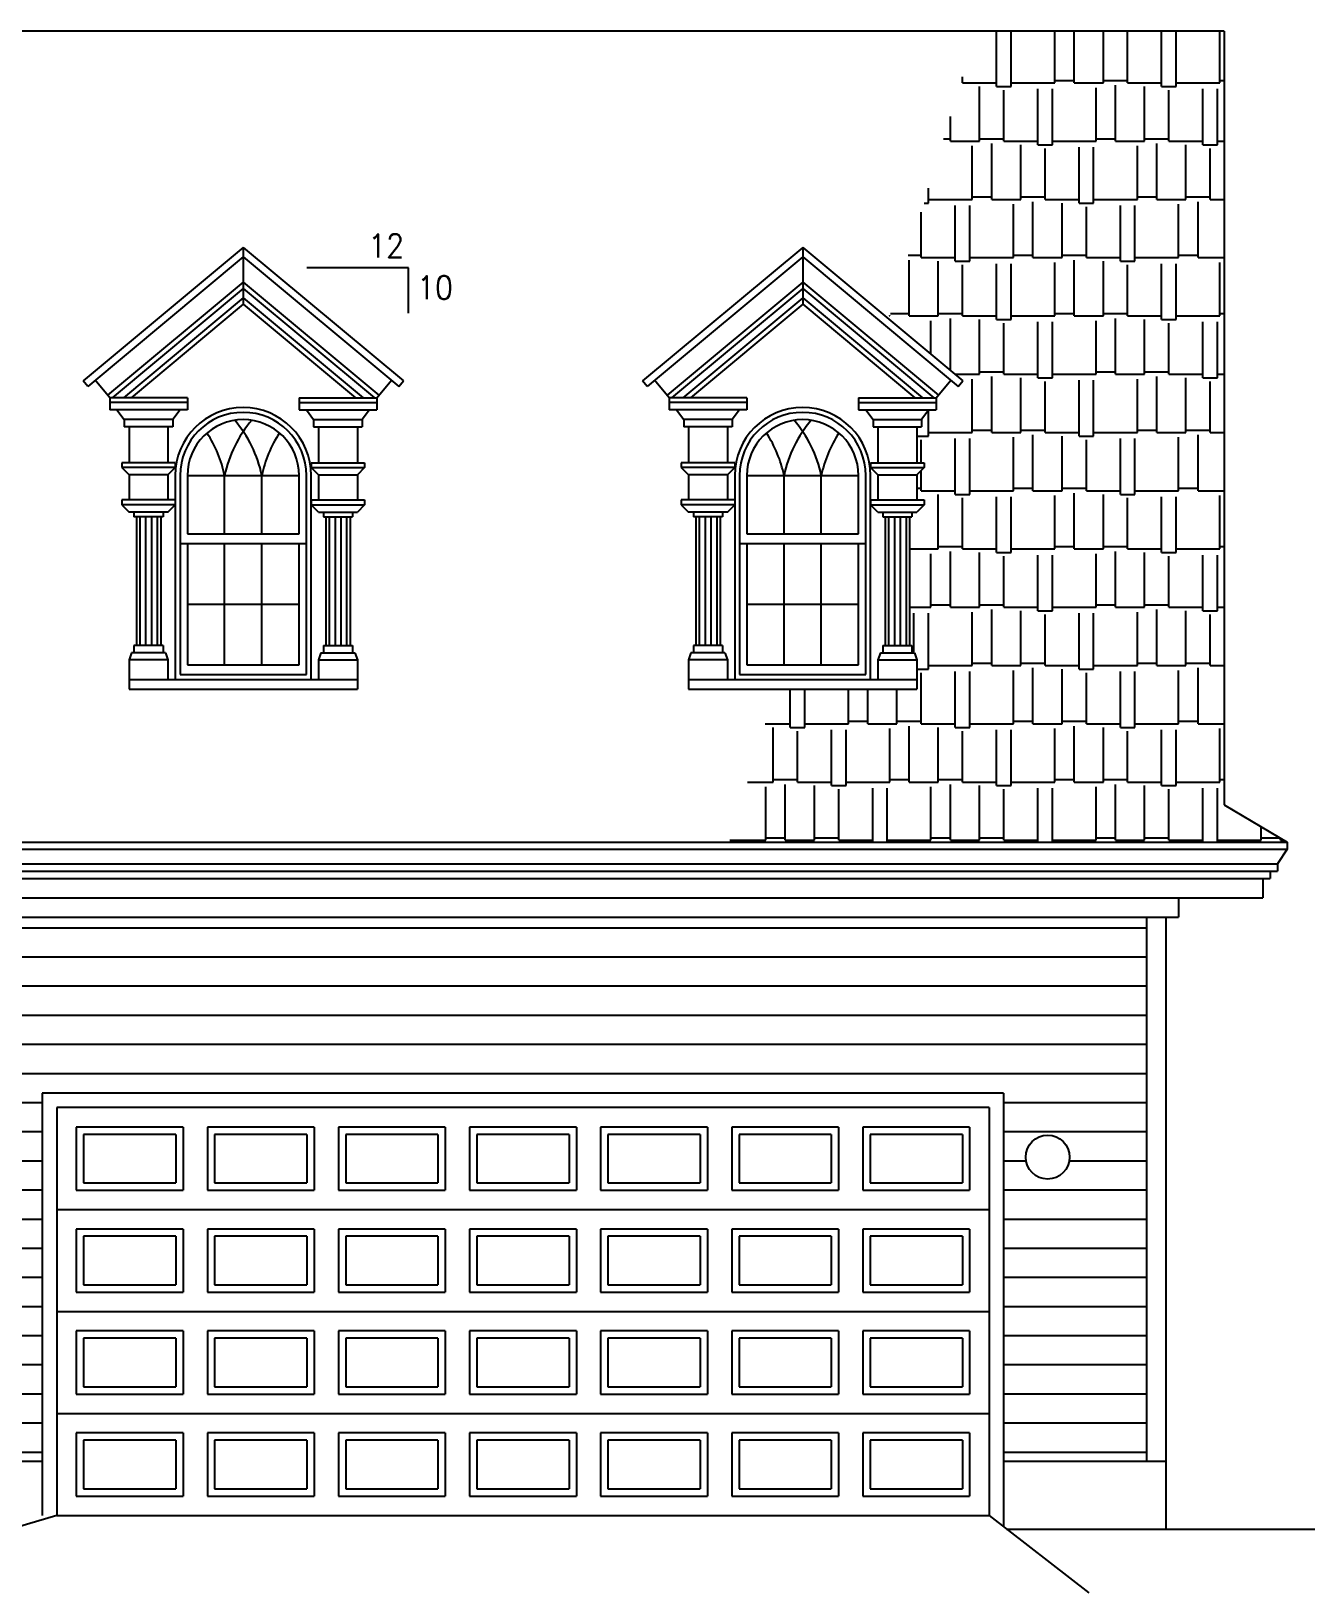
# Model space of a CAD drawing. Header units: inches. Extents: x 52 to 2123, y 129 to 1246.
# Drawn here: x 1655.2 to 1917.7, y 793 to 1114.6 of the extents above; entities that cross this region are included whole.
import ezdxf

# ---------------------------------------------------------------- set-up
doc = ezdxf.new("R2010")
doc.units = ezdxf.units.IN
doc.header["$LTSCALE"] = 15
doc.header["$MEASUREMENT"] = 0
for name, color, linetype in [('Annotations', 7, 'CONTINUOUS'), ('Details', 7, 'CONTINUOUS'), ('Exterior', 5, 'CONTINUOUS'), ('Exterior Details', 7, 'CONTINUOUS'), ('Garage', 7, 'CONTINUOUS'), ('Landscaping', 94, 'CONTINUOUS'), ('Roof Shingles', 34, 'CONTINUOUS')]:
    doc.layers.add(name, color=color, linetype=linetype)
doc.styles.add('SIMPLEX', font='SIMPLEX.SHX', dxfattribs={"width": 0.9})

msp = doc.modelspace()

# ---------------------------------------------------------------- hatches: boundary and pattern name
at = {"layer": 'Exterior'}
h = msp.add_hatch(dxfattribs=at)
h.set_pattern_fill('_USER,_O', color=256, scale=6, pattern_type=0)
h.set_pattern_definition([(0, (0, 0), (0, 6), [])])
h.paths.add_polyline_path([(1855.47823, 895.94162), (1855.47823, 820.14938), (1884.87022, 820.14938), (1884.87022, 932.14938), (1633.42673, 932.14938), (1633.42673, 836.14938), (1634.92673, 834.64938), (1635.92673, 834.64938, -0.414213562), (1636.92673, 833.64938, -0.414213562), (1635.92673, 832.64938), (1634.92673, 832.64938), (1634.92673, 830.64938), (1638.42673, 830.64938, -0.414213562), (1639.92673, 829.14938, -0.414213562), (1638.42673, 827.64938), (1637.42673, 827.64938), (1637.42673, 820.14938), (1657.47823, 820.14938), (1657.47823, 895.94162)])
h.paths.add_polyline_path([(1869.06842, 882.75046, -1), (1860.0178, 882.75046, -1)], flags=16)
h.paths.add_polyline_path([(1652.93865, 882.75046, -1), (1643.88804, 882.75046, -1)], flags=16)
at = {"layer": 'Roof Shingles'}
h = msp.add_hatch(dxfattribs=at)
h.set_pattern_fill('AR-RSHKE,_O', color=256)
h.set_pattern_definition([(0, (0, 0), (25.5, 12), [6, -5, 7, -3, 9, -4]), (0, (6, 0.5), (25.5, 12), [5, -19, 4, -6]), (0, (18, -0.75), (25.5, 12), [3, -31]), (90, (0, 0), (-8.5, 12), [11.5, -36.5]), (90, (6, 0), (-8.5, 12), [11.25, -36.75]), (90, (11, 0), (-8.5, 12), [10.5, -37.5]), (90, (18, -0.75), (-8.5, 12), [11.5, -36.5]), (90, (21, -0.75), (-8.5, 12), [11.5, -36.5]), (90, (30, 0), (-8.5, 12), [11, -37])])
h.paths.add_polyline_path([(1900.87022, 1114.64938), (1849.87462, 1114.64938), (1831.79558, 1055.36496), (1847.08499, 1042.62379), (1846.12471, 1041.47145), (1844.58827, 1042.75182), (1841.58623, 1039.14938), (1841.58623, 1036.64938), (1840.08623, 1036.64938), (1838.58623, 1034.64938), (1838.58623, 1033.14938), (1837.58623, 1033.14938), (1837.58623, 1025.77551), (1839.08623, 1025.77551), (1839.08623, 1024.77551), (1837.58623, 1023.27551), (1837.58623, 1018.10348), (1839.08623, 1018.10348), (1839.08623, 1017.10348), (1837.58623, 1015.60348), (1836.58623, 1015.60348), (1836.58623, 1014.60348), (1836.08623, 1014.60348), (1836.08623, 988.14938), (1836.58623, 988.14938), (1836.58623, 986.64938), (1837.08623, 986.64938), (1837.58623, 985.14938), (1837.58623, 979.14938), (1808.55329, 979.14938), (1798.94722, 947.64938), (1913.87022, 947.64938), (1900.87022, 955.32097)])

# ---------------------------------------------------------------- linework, layer by layer
at = {"layer": 'Annotations', "color": 7}
for p, q in [((1732.92285, 1065.90496), (1711.95249, 1065.90496)), ((1732.92285, 1056.55252), (1732.92285, 1065.90496))]:
    msp.add_line(p, q, dxfattribs=at)
at = {"layer": 'Details', "color": 7}
msp.add_circle((1864.54311, 882.75046), 4.52531, dxfattribs=at)
at = {"layer": 'Exterior'}
for p, q in [((1900.87022, 1114.64938), (1632.87022, 1114.64938)), ((1900.87022, 1114.64938), (1900.87022, 955.32097)), ((1698.87022, 1070.12275), (1665.87147, 1042.62379)), ((1698.87022, 1068.17019), (1666.83175, 1041.47145)), ((1698.87022, 1070.12275), (1698.87022, 1058.40737)), ((1698.87022, 1070.12275), (1731.86898, 1042.62379)), ((1698.87022, 1068.17019), (1730.9087, 1041.47145)), ((1814.08623, 1070.12275), (1781.08748, 1042.62379)), ((1814.08623, 1068.17019), (1782.04775, 1041.47145)), ((1814.08623, 1070.12275), (1814.08623, 1058.40737)), ((1814.08623, 1070.12275), (1847.08499, 1042.62379)), ((1814.08623, 1068.17019), (1846.12471, 1041.47145)), ((1698.87022, 1062.96335), (1670.92893, 1039.67894)), ((1698.87022, 1061.66164), (1671.85551, 1039.14938)), ((1698.87022, 1062.96335), (1726.81152, 1039.67894)), ((1698.87022, 1061.66164), (1725.88494, 1039.14938)), ((1814.08623, 1062.96335), (1786.14494, 1039.67894)), ((1814.08623, 1061.66164), (1787.07152, 1039.14938)), ((1814.08623, 1062.96335), (1842.02753, 1039.67894)), ((1814.08623, 1061.66164), (1841.10095, 1039.14938)), ((1698.87022, 1059.70908), (1674.19858, 1039.14938)), ((1698.87022, 1058.40737), (1675.76063, 1039.14938)), ((1698.87022, 1059.70908), (1723.54187, 1039.14938)), ((1698.87022, 1058.40737), (1721.97982, 1039.14938)), ((1814.08623, 1059.70908), (1789.41459, 1039.14938)), ((1814.08623, 1058.40737), (1790.97664, 1039.14938)), ((1814.08623, 1059.70908), (1838.75788, 1039.14938)), ((1814.08623, 1058.40737), (1837.19583, 1039.14938)), ((1666.83175, 1041.47145), (1665.87147, 1042.62379)), ((1671.37022, 1039.14938), (1668.36819, 1042.75182)), ((1726.37022, 1039.14938), (1729.37226, 1042.75182)), ((1730.9087, 1041.47145), (1731.86898, 1042.62379)), ((1782.04775, 1041.47145), (1781.08748, 1042.62379)), ((1786.58623, 1039.14938), (1783.5842, 1042.75182)), ((1841.58623, 1039.14938), (1844.58827, 1042.75182)), ((1846.12471, 1041.47145), (1847.08499, 1042.62379)), ((1671.37022, 1039.14938), (1671.37022, 1036.64938)), ((1687.37022, 1039.14938), (1687.37022, 1036.64938)), ((1710.37022, 1039.14938), (1710.37022, 1036.64938)), ((1726.37022, 1039.14938), (1726.37022, 1036.64938)), ((1786.58623, 1039.14938), (1786.58623, 1036.64938)), ((1802.58623, 1039.14938), (1802.58623, 1036.64938)), ((1825.58623, 1039.14938), (1825.58623, 1036.64938)), ((1841.58623, 1039.14938), (1841.58623, 1036.64938)), ((1672.87022, 1036.64938), (1674.37022, 1034.64938)), ((1685.87022, 1036.64938), (1684.37022, 1034.64938)), ((1711.87022, 1036.64938), (1713.37022, 1034.64938)), ((1724.87022, 1036.64938), (1723.37022, 1034.64938)), ((1788.08623, 1036.64938), (1789.58623, 1034.64938)), ((1801.08623, 1036.64938), (1799.58623, 1034.64938)), ((1827.08623, 1036.64938), (1828.58623, 1034.64938)), ((1840.08623, 1036.64938), (1838.58623, 1034.64938)), ((1674.37022, 1034.64938), (1674.37022, 1033.14938)), ((1675.37022, 1033.14938), (1675.37022, 1025.77551)), ((1683.37022, 1033.14938), (1683.37022, 1025.77551)), ((1684.37022, 1034.64938), (1684.37022, 1033.14938)), ((1713.37022, 1034.64938), (1713.37022, 1033.14938)), ((1714.37022, 1033.14938), (1714.37022, 1025.77551)), ((1722.37022, 1033.14938), (1722.37022, 1025.77551)), ((1723.37022, 1034.64938), (1723.37022, 1033.14938)), ((1789.58623, 1034.64938), (1789.58623, 1033.14938)), ((1790.58623, 1033.14938), (1790.58623, 1025.77551)), ((1798.58623, 1033.14938), (1798.58623, 1025.77551)), ((1799.58623, 1034.64938), (1799.58623, 1033.14938)), ((1828.58623, 1034.64938), (1828.58623, 1033.14938)), ((1829.58623, 1033.14938), (1829.58623, 1025.77551)), ((1837.58623, 1033.14938), (1837.58623, 1025.77551)), ((1838.58623, 1034.64938), (1838.58623, 1033.14938)), ((1673.87022, 1025.77551), (1673.87022, 1024.77551)), ((1673.87022, 1024.77551), (1675.37022, 1023.27551)), ((1675.37022, 1023.27551), (1675.37022, 1018.10348)), ((1683.37022, 1023.27551), (1684.87022, 1024.77551)), ((1683.37022, 1023.27551), (1683.37022, 1018.10348)), ((1684.87022, 1025.77551), (1684.87022, 1024.77551)), ((1684.87022, 1023.14938), (1684.87022, 981.14938)), ((1687.37022, 1023.14938), (1687.37022, 1011.14938)), ((1710.37022, 1011.14938), (1710.37022, 1023.14938)), ((1712.87022, 1025.77551), (1712.87022, 1024.77551)), ((1714.37022, 1023.27551), (1712.87022, 1024.77551)), ((1712.87022, 981.14938), (1712.87022, 1023.14938)), ((1714.37022, 1023.27551), (1714.37022, 1018.10348)), ((1723.87022, 1024.77551), (1722.37022, 1023.27551)), ((1722.37022, 1023.27551), (1722.37022, 1018.10348)), ((1723.87022, 1025.77551), (1723.87022, 1024.77551)), ((1789.08623, 1025.77551), (1789.08623, 1024.77551)), ((1789.08623, 1024.77551), (1790.58623, 1023.27551)), ((1790.58623, 1023.27551), (1790.58623, 1018.10348)), ((1798.58623, 1023.27551), (1800.08623, 1024.77551)), ((1798.58623, 1023.27551), (1798.58623, 1018.10348)), ((1800.08623, 1025.77551), (1800.08623, 1024.77551)), ((1800.08623, 1023.14938), (1800.08623, 981.14938)), ((1802.58623, 1023.14938), (1802.58623, 1011.14938)), ((1825.58623, 1011.14938), (1825.58623, 1023.14938)), ((1828.08623, 1025.77551), (1828.08623, 1024.77551)), ((1829.58623, 1023.27551), (1828.08623, 1024.77551)), ((1828.08623, 981.14938), (1828.08623, 1023.14938)), ((1829.58623, 1023.27551), (1829.58623, 1018.10348)), ((1839.08623, 1024.77551), (1837.58623, 1023.27551)), ((1837.58623, 1023.27551), (1837.58623, 1018.10348)), ((1838.02798, 1025.77551), (1838.02798, 1025.81972)), ((1839.08623, 1025.77551), (1839.08623, 1024.77551)), ((1673.87022, 1018.10348), (1673.87022, 1017.10348)), ((1673.87022, 1017.10348), (1675.37022, 1015.60348)), ((1683.37022, 1015.60348), (1684.87022, 1017.10348)), ((1684.87022, 1018.10348), (1684.87022, 1017.10348)), ((1712.87022, 1018.10348), (1712.87022, 1017.10348)), ((1714.37022, 1015.60348), (1712.87022, 1017.10348)), ((1723.87022, 1017.10348), (1722.37022, 1015.60348)), ((1723.87022, 1018.10348), (1723.87022, 1017.10348)), ((1789.08623, 1018.10348), (1789.08623, 1017.10348)), ((1789.08623, 1017.10348), (1790.58623, 1015.60348)), ((1798.58623, 1015.60348), (1800.08623, 1017.10348)), ((1800.08623, 1018.10348), (1800.08623, 1017.10348)), ((1828.08623, 1018.10348), (1828.08623, 1017.10348)), ((1829.58623, 1015.60348), (1828.08623, 1017.10348)), ((1839.08623, 1017.10348), (1837.58623, 1015.60348)), ((1839.08623, 1018.10348), (1839.08623, 1017.10348)), ((1676.37022, 1015.60348), (1676.37022, 1014.60348)), ((1676.87022, 1014.60348), (1676.87022, 988.14938)), ((1681.87022, 1014.60348), (1681.87022, 988.14938)), ((1682.37022, 1015.60348), (1682.37022, 1014.60348)), ((1715.37022, 1015.60348), (1715.37022, 1014.60348)), ((1715.87022, 1014.60348), (1715.87022, 988.14938)), ((1720.87022, 1014.60348), (1720.87022, 988.14938)), ((1721.37022, 1015.60348), (1721.37022, 1014.60348)), ((1791.58623, 1015.60348), (1791.58623, 1014.60348)), ((1792.08623, 1014.60348), (1792.08623, 988.14938)), ((1797.08623, 1014.60348), (1797.08623, 988.14938)), ((1797.58623, 1015.60348), (1797.58623, 1014.60348)), ((1830.58623, 1015.60348), (1830.58623, 1014.60348)), ((1831.08623, 1014.60348), (1831.08623, 988.14938)), ((1836.08623, 1014.60348), (1836.08623, 988.14938)), ((1836.58623, 1015.60348), (1836.58623, 1014.60348)), ((1687.37022, 1011.14938), (1710.37022, 1011.14938)), ((1802.58623, 1011.14938), (1825.58623, 1011.14938)), ((1685.87022, 1009.14938), (1711.87022, 1009.14938)), ((1687.37022, 1009.14938), (1687.37022, 984.14938)), ((1710.37022, 984.14938), (1710.37022, 1009.14938)), ((1801.08623, 1009.14938), (1827.08623, 1009.14938)), ((1802.58623, 1009.14938), (1802.58623, 984.14938)), ((1825.58623, 984.14938), (1825.58623, 1009.14938)), ((1676.37022, 988.14938), (1676.37022, 986.64938)), ((1682.37022, 988.14938), (1682.37022, 986.64938)), ((1715.37022, 988.14938), (1715.37022, 986.64938)), ((1721.37022, 988.14938), (1721.37022, 986.64938)), ((1791.58623, 988.14938), (1791.58623, 986.64938)), ((1797.58623, 988.14938), (1797.58623, 986.64938)), ((1830.58623, 988.14938), (1830.58623, 986.64938)), ((1836.58623, 988.14938), (1836.58623, 986.64938)), ((1675.87022, 986.64938), (1675.37022, 985.14938)), ((1675.37022, 985.14938), (1675.37022, 979.14938)), ((1682.87022, 986.64938), (1683.37022, 985.14938)), ((1683.37022, 985.14938), (1683.37022, 981.14938)), ((1714.87022, 986.64938), (1714.37022, 985.14938)), ((1714.37022, 985.14938), (1714.37022, 981.14938)), ((1721.87022, 986.64938), (1722.37022, 985.14938)), ((1722.37022, 985.14938), (1722.37022, 979.14938)), ((1791.08623, 986.64938), (1790.58623, 985.14938)), ((1790.58623, 985.14938), (1790.58623, 979.14938)), ((1798.08623, 986.64938), (1798.58623, 985.14938)), ((1798.58623, 985.14938), (1798.58623, 981.14938)), ((1830.08623, 986.64938), (1829.58623, 985.14938)), ((1829.58623, 985.14938), (1829.58623, 981.14938)), ((1837.08623, 986.64938), (1837.58623, 985.14938)), ((1837.58623, 985.14938), (1837.58623, 979.14938)), ((1684.87022, 981.14938), (1712.87022, 981.14938)), ((1687.37022, 984.14938), (1710.37022, 984.14938)), ((1800.08623, 981.14938), (1828.08623, 981.14938)), ((1802.58623, 984.14938), (1825.58623, 984.14938)), ((1900.87022, 955.32097), (1913.87022, 947.64938)), ((1913.87022, 946.14938), (1911.87022, 943.14938)), ((1913.87022, 947.64938), (1913.87022, 946.14938)), ((1911.87022, 943.14938), (1911.87022, 941.64938)), ((1908.87022, 940.14938), (1908.87022, 936.14938)), ((1910.37022, 941.64938), (1910.37022, 940.14938)), ((1891.48034, 936.14938), (1891.48034, 932.14938)), ((1884.87022, 932.14938), (1884.87022, 820.14938)), ((1888.87022, 932.14938), (1888.87022, 806.14938)), ((1637.42673, 820.14938), (1657.47823, 820.14938)), ((1855.47823, 820.14938), (1888.87022, 820.14938))]:
    msp.add_line(p, q, dxfattribs=at)
at = {"layer": 'Exterior', "linetype": 'Continuous'}
for p, q in [((1687.37022, 1039.14938), (1671.37022, 1039.14938)), ((1710.37022, 1039.14938), (1726.37022, 1039.14938)), ((1802.58623, 1039.14938), (1786.58623, 1039.14938)), ((1825.58623, 1039.14938), (1841.58623, 1039.14938)), ((1687.37022, 1038.14938), (1671.37022, 1038.14938)), ((1687.37022, 1036.64938), (1671.37022, 1036.64938)), ((1710.37022, 1038.14938), (1726.37022, 1038.14938)), ((1710.37022, 1036.64938), (1726.37022, 1036.64938)), ((1802.58623, 1038.14938), (1786.58623, 1038.14938)), ((1802.58623, 1036.64938), (1786.58623, 1036.64938)), ((1825.58623, 1038.14938), (1841.58623, 1038.14938)), ((1825.58623, 1036.64938), (1841.58623, 1036.64938)), ((1684.37022, 1034.64938), (1674.37022, 1034.64938)), ((1684.37022, 1033.14938), (1674.37022, 1033.14938)), ((1713.37022, 1034.64938), (1723.37022, 1034.64938)), ((1713.37022, 1033.14938), (1723.37022, 1033.14938)), ((1799.58623, 1034.64938), (1789.58623, 1034.64938)), ((1799.58623, 1033.14938), (1789.58623, 1033.14938)), ((1828.58623, 1034.64938), (1838.58623, 1034.64938)), ((1828.58623, 1033.14938), (1838.58623, 1033.14938)), ((1684.87022, 1025.77551), (1673.87022, 1025.77551)), ((1684.87022, 1024.77551), (1673.87022, 1024.77551)), ((1683.37022, 1023.27551), (1675.37022, 1023.27551)), ((1712.87022, 1025.77551), (1723.87022, 1025.77551)), ((1712.87022, 1024.77551), (1723.87022, 1024.77551)), ((1714.37022, 1023.27551), (1722.37022, 1023.27551)), ((1800.08623, 1025.77551), (1789.08623, 1025.77551)), ((1800.08623, 1024.77551), (1789.08623, 1024.77551)), ((1798.58623, 1023.27551), (1790.58623, 1023.27551)), ((1828.08623, 1025.77551), (1839.08623, 1025.77551)), ((1828.08623, 1024.77551), (1839.08623, 1024.77551)), ((1829.58623, 1023.27551), (1837.58623, 1023.27551)), ((1684.87022, 1018.10348), (1673.87022, 1018.10348)), ((1684.87022, 1017.10348), (1673.87022, 1017.10348)), ((1712.87022, 1018.10348), (1723.87022, 1018.10348)), ((1712.87022, 1017.10348), (1723.87022, 1017.10348)), ((1800.08623, 1018.10348), (1789.08623, 1018.10348)), ((1800.08623, 1017.10348), (1789.08623, 1017.10348)), ((1828.08623, 1018.10348), (1839.08623, 1018.10348)), ((1828.08623, 1017.10348), (1839.08623, 1017.10348)), ((1683.37022, 1015.60348), (1675.37022, 1015.60348)), ((1682.37022, 1014.60348), (1676.37022, 1014.60348)), ((1714.37022, 1015.60348), (1722.37022, 1015.60348)), ((1715.37022, 1014.60348), (1721.37022, 1014.60348)), ((1798.58623, 1015.60348), (1790.58623, 1015.60348)), ((1797.58623, 1014.60348), (1791.58623, 1014.60348)), ((1829.58623, 1015.60348), (1837.58623, 1015.60348)), ((1830.58623, 1014.60348), (1836.58623, 1014.60348)), ((1682.37022, 988.14938), (1676.37022, 988.14938)), ((1715.37022, 988.14938), (1721.37022, 988.14938)), ((1797.58623, 988.14938), (1791.58623, 988.14938)), ((1830.58623, 988.14938), (1836.58623, 988.14938)), ((1683.37022, 985.14938), (1675.37022, 985.14938)), ((1682.87022, 986.64938), (1675.87022, 986.64938)), ((1714.37022, 985.14938), (1722.37022, 985.14938)), ((1714.87022, 986.64938), (1721.87022, 986.64938)), ((1798.58623, 985.14938), (1790.58623, 985.14938)), ((1798.08623, 986.64938), (1791.08623, 986.64938)), ((1829.58623, 985.14938), (1837.58623, 985.14938)), ((1830.08623, 986.64938), (1837.08623, 986.64938)), ((1675.37022, 981.14938), (1722.37022, 981.14938)), ((1790.58623, 981.14938), (1837.58623, 981.14938)), ((1675.37022, 979.14938), (1722.37022, 979.14938)), ((1790.58623, 979.14938), (1837.58623, 979.14938)), ((1633.80691, 947.64938), (1913.87022, 947.64938)), ((1633.80691, 946.14938), (1913.87022, 946.14938)), ((1633.80691, 943.14938), (1911.87022, 943.14938)), ((1633.80691, 941.64938), (1911.87022, 941.64938)), ((1633.80691, 940.14938), (1910.37022, 940.14938)), ((1633.42673, 936.14938), (1908.87022, 936.14938)), ((1633.42673, 932.14938), (1891.48034, 932.14938))]:
    msp.add_line(p, q, dxfattribs=at)
at = {"layer": 'Exterior'}
for centre in [(1698.87022, 1023.14938), (1814.08623, 1023.14938)]:
    msp.add_arc(centre, 14, 0, 180, dxfattribs=at)
at = {"layer": 'Exterior Details'}
for p, q in [((1685.87022, 1023.14938), (1685.87022, 982.14938)), ((1687.37022, 1023.14938), (1710.37022, 1023.14938)), ((1695.03689, 1011.14938), (1695.03689, 1023.14938)), ((1702.70356, 1011.14938), (1702.70356, 1023.14938)), ((1711.87022, 982.14938), (1711.87022, 1023.14938)), ((1801.08623, 1023.14938), (1801.08623, 982.14938)), ((1802.58623, 1023.14938), (1825.58623, 1023.14938)), ((1810.2529, 1011.14938), (1810.2529, 1023.14938)), ((1817.91957, 1011.14938), (1817.91957, 1023.14938)), ((1827.08623, 982.14938), (1827.08623, 1023.14938)), ((1677.57022, 1014.60348), (1677.57022, 988.14938)), ((1678.77022, 1014.60348), (1678.77022, 988.14938)), ((1679.97022, 1014.60348), (1679.97022, 988.14938)), ((1681.17022, 1014.60348), (1681.17022, 988.14938)), ((1716.57022, 1014.60348), (1716.57022, 988.14938)), ((1717.77022, 1014.60348), (1717.77022, 988.14938)), ((1718.97022, 1014.60348), (1718.97022, 988.14938)), ((1720.17022, 1014.60348), (1720.17022, 988.14938)), ((1792.78623, 1014.60348), (1792.78623, 988.14938)), ((1793.98623, 1014.60348), (1793.98623, 988.14938)), ((1795.18623, 1014.60348), (1795.18623, 988.14938)), ((1796.38623, 1014.60348), (1796.38623, 988.14938)), ((1831.78623, 1014.60348), (1831.78623, 988.14938)), ((1832.98623, 1014.60348), (1832.98623, 988.14938)), ((1834.18623, 1014.60348), (1834.18623, 988.14938)), ((1835.38623, 1014.60348), (1835.38623, 988.14938)), ((1695.03689, 984.14938), (1695.03689, 1009.14938)), ((1702.70356, 984.14938), (1702.70356, 1009.14938)), ((1810.2529, 984.14938), (1810.2529, 1009.14938)), ((1817.91957, 984.14938), (1817.91957, 1009.14938)), ((1687.37022, 996.64938), (1710.37022, 996.64938)), ((1802.58623, 996.64938), (1825.58623, 996.64938)), ((1685.87022, 982.14938), (1711.87022, 982.14938)), ((1801.08623, 982.14938), (1827.08623, 982.14938))]:
    msp.add_line(p, q, dxfattribs=at)
for centre, radius, start, end in [((1698.87022, 1023.14938), 13, 0, 180), ((1814.08623, 1023.14938), 13, 0, 180), ((1698.87022, 1023.14938), 11.5, 0, 180), ((1719.92726, 1017.9659), 25.42438, 139.3907031, 168.2361612), ((1677.81319, 1017.9659), 25.42438, 11.7638388, 40.6092969), ((1814.08623, 1023.14938), 11.5, 0, 180), ((1835.14327, 1017.9659), 25.42438, 139.3907031, 168.2361612), ((1793.0292, 1017.9659), 25.42438, 11.7638388, 40.6092969), ((1670.14652, 1017.9659), 25.42438, 11.7638388, 33.2398139), ((1727.59393, 1017.9659), 25.42438, 146.7601861, 168.2361612), ((1785.36253, 1017.9659), 25.42438, 11.7638388, 33.2398139), ((1842.80994, 1017.9659), 25.42438, 146.7601861, 168.2361612)]:
    msp.add_arc(centre, radius, start, end, dxfattribs=at)
at = {"layer": 'Garage'}
for p, q in [((1657.47823, 895.94162), (1657.47823, 808.94162)), ((1855.47823, 895.94162), (1657.47823, 895.94162)), ((1855.47823, 895.94162), (1855.47823, 806.61996)), ((1660.47823, 892.94162), (1660.47823, 871.94162)), ((1852.47823, 892.94162), (1660.47823, 892.94162)), ((1852.47823, 892.94162), (1852.47823, 808.94162)), ((1686.47823, 888.94162), (1664.47823, 888.94162)), ((1664.47823, 888.94162), (1664.47823, 875.94162)), ((1686.47823, 888.94162), (1686.47823, 875.94162)), ((1691.47823, 888.94162), (1691.47823, 875.94162)), ((1713.47823, 888.94162), (1691.47823, 888.94162)), ((1713.47823, 888.94162), (1713.47823, 875.94162)), ((1718.47823, 888.94162), (1718.47823, 875.94162)), ((1740.47823, 888.94162), (1718.47823, 888.94162)), ((1740.47823, 888.94162), (1740.47823, 875.94162)), ((1745.47823, 888.94162), (1745.47823, 875.94162)), ((1767.47823, 888.94162), (1745.47823, 888.94162)), ((1767.47823, 888.94162), (1767.47823, 875.94162)), ((1772.47823, 888.94162), (1772.47823, 875.94162)), ((1794.47823, 888.94162), (1772.47823, 888.94162)), ((1794.47823, 888.94162), (1794.47823, 875.94162)), ((1799.47823, 888.94162), (1799.47823, 875.94162)), ((1821.47823, 888.94162), (1799.47823, 888.94162)), ((1821.47823, 888.94162), (1821.47823, 875.94162)), ((1826.47823, 888.94162), (1826.47823, 875.94162)), ((1848.47823, 888.94162), (1826.47823, 888.94162)), ((1848.47823, 888.94162), (1848.47823, 875.94162)), ((1684.97823, 887.44162), (1665.97823, 887.44162)), ((1665.97823, 887.44162), (1665.97823, 877.44162)), ((1684.97823, 887.44162), (1684.97823, 877.44162)), ((1711.97823, 887.44162), (1692.97823, 887.44162)), ((1692.97823, 887.44162), (1692.97823, 877.44162)), ((1711.97823, 887.44162), (1711.97823, 877.44162)), ((1738.97823, 887.44162), (1719.97823, 887.44162)), ((1719.97823, 887.44162), (1719.97823, 877.44162)), ((1738.97823, 887.44162), (1738.97823, 877.44162)), ((1765.97823, 887.44162), (1746.97823, 887.44162)), ((1746.97823, 887.44162), (1746.97823, 877.44162)), ((1765.97823, 887.44162), (1765.97823, 877.44162)), ((1792.97823, 887.44162), (1773.97823, 887.44162)), ((1773.97823, 887.44162), (1773.97823, 877.44162)), ((1792.97823, 887.44162), (1792.97823, 877.44162)), ((1819.97823, 887.44162), (1800.97823, 887.44162)), ((1800.97823, 887.44162), (1800.97823, 877.44162)), ((1819.97823, 887.44162), (1819.97823, 877.44162)), ((1846.97823, 887.44162), (1827.97823, 887.44162)), ((1827.97823, 887.44162), (1827.97823, 877.44162)), ((1846.97823, 887.44162), (1846.97823, 877.44162)), ((1664.47823, 875.94162), (1686.47823, 875.94162)), ((1665.97823, 877.44162), (1684.97823, 877.44162)), ((1691.47823, 875.94162), (1713.47823, 875.94162)), ((1692.97823, 877.44162), (1711.97823, 877.44162)), ((1718.47823, 875.94162), (1740.47823, 875.94162)), ((1719.97823, 877.44162), (1738.97823, 877.44162)), ((1745.47823, 875.94162), (1767.47823, 875.94162)), ((1746.97823, 877.44162), (1765.97823, 877.44162)), ((1772.47823, 875.94162), (1794.47823, 875.94162)), ((1773.97823, 877.44162), (1792.97823, 877.44162)), ((1799.47823, 875.94162), (1821.47823, 875.94162)), ((1800.97823, 877.44162), (1819.97823, 877.44162)), ((1826.47823, 875.94162), (1848.47823, 875.94162)), ((1827.97823, 877.44162), (1846.97823, 877.44162)), ((1660.47823, 871.94162), (1660.47823, 850.94162)), ((1660.47823, 871.94162), (1852.47823, 871.94162)), ((1664.47823, 867.94162), (1664.47823, 854.94162)), ((1686.47823, 867.94162), (1664.47823, 867.94162)), ((1684.97823, 866.44162), (1665.97823, 866.44162)), ((1665.97823, 866.44162), (1665.97823, 856.44162)), ((1684.97823, 866.44162), (1684.97823, 856.44162)), ((1686.47823, 867.94162), (1686.47823, 854.94162)), ((1691.47823, 867.94162), (1691.47823, 854.94162)), ((1713.47823, 867.94162), (1691.47823, 867.94162)), ((1711.97823, 866.44162), (1692.97823, 866.44162)), ((1692.97823, 866.44162), (1692.97823, 856.44162)), ((1711.97823, 866.44162), (1711.97823, 856.44162)), ((1713.47823, 867.94162), (1713.47823, 854.94162)), ((1718.47823, 867.94162), (1718.47823, 854.94162)), ((1740.47823, 867.94162), (1718.47823, 867.94162)), ((1738.97823, 866.44162), (1719.97823, 866.44162)), ((1719.97823, 866.44162), (1719.97823, 856.44162)), ((1738.97823, 866.44162), (1738.97823, 856.44162)), ((1740.47823, 867.94162), (1740.47823, 854.94162)), ((1745.47823, 867.94162), (1745.47823, 854.94162)), ((1767.47823, 867.94162), (1745.47823, 867.94162)), ((1765.97823, 866.44162), (1746.97823, 866.44162)), ((1746.97823, 866.44162), (1746.97823, 856.44162)), ((1765.97823, 866.44162), (1765.97823, 856.44162)), ((1767.47823, 867.94162), (1767.47823, 854.94162)), ((1772.47823, 867.94162), (1772.47823, 854.94162)), ((1794.47823, 867.94162), (1772.47823, 867.94162)), ((1792.97823, 866.44162), (1773.97823, 866.44162)), ((1773.97823, 866.44162), (1773.97823, 856.44162)), ((1792.97823, 866.44162), (1792.97823, 856.44162)), ((1794.47823, 867.94162), (1794.47823, 854.94162)), ((1799.47823, 867.94162), (1799.47823, 854.94162)), ((1821.47823, 867.94162), (1799.47823, 867.94162)), ((1819.97823, 866.44162), (1800.97823, 866.44162)), ((1800.97823, 866.44162), (1800.97823, 856.44162)), ((1819.97823, 866.44162), (1819.97823, 856.44162)), ((1821.47823, 867.94162), (1821.47823, 854.94162)), ((1826.47823, 867.94162), (1826.47823, 854.94162)), ((1848.47823, 867.94162), (1826.47823, 867.94162)), ((1846.97823, 866.44162), (1827.97823, 866.44162)), ((1827.97823, 866.44162), (1827.97823, 856.44162)), ((1846.97823, 866.44162), (1846.97823, 856.44162)), ((1848.47823, 867.94162), (1848.47823, 854.94162)), ((1665.97823, 856.44162), (1684.97823, 856.44162)), ((1692.97823, 856.44162), (1711.97823, 856.44162)), ((1719.97823, 856.44162), (1738.97823, 856.44162)), ((1746.97823, 856.44162), (1765.97823, 856.44162)), ((1773.97823, 856.44162), (1792.97823, 856.44162)), ((1800.97823, 856.44162), (1819.97823, 856.44162)), ((1827.97823, 856.44162), (1846.97823, 856.44162)), ((1664.47823, 854.94162), (1686.47823, 854.94162)), ((1691.47823, 854.94162), (1713.47823, 854.94162)), ((1718.47823, 854.94162), (1740.47823, 854.94162)), ((1745.47823, 854.94162), (1767.47823, 854.94162)), ((1772.47823, 854.94162), (1794.47823, 854.94162)), ((1799.47823, 854.94162), (1821.47823, 854.94162)), ((1826.47823, 854.94162), (1848.47823, 854.94162)), ((1660.47823, 850.94162), (1660.47823, 829.94162)), ((1660.47823, 850.94162), (1852.47823, 850.94162)), ((1664.47823, 846.94162), (1664.47823, 833.94162)), ((1686.47823, 846.94162), (1664.47823, 846.94162)), ((1686.47823, 846.94162), (1686.47823, 833.94162)), ((1691.47823, 846.94162), (1691.47823, 833.94162)), ((1713.47823, 846.94162), (1691.47823, 846.94162)), ((1713.47823, 846.94162), (1713.47823, 833.94162)), ((1718.47823, 846.94162), (1718.47823, 833.94162)), ((1740.47823, 846.94162), (1718.47823, 846.94162)), ((1740.47823, 846.94162), (1740.47823, 833.94162)), ((1745.47823, 846.94162), (1745.47823, 833.94162)), ((1767.47823, 846.94162), (1745.47823, 846.94162)), ((1767.47823, 846.94162), (1767.47823, 833.94162)), ((1772.47823, 846.94162), (1772.47823, 833.94162)), ((1794.47823, 846.94162), (1772.47823, 846.94162)), ((1794.47823, 846.94162), (1794.47823, 833.94162)), ((1799.47823, 846.94162), (1799.47823, 833.94162)), ((1821.47823, 846.94162), (1799.47823, 846.94162)), ((1821.47823, 846.94162), (1821.47823, 833.94162)), ((1826.47823, 846.94162), (1826.47823, 833.94162)), ((1848.47823, 846.94162), (1826.47823, 846.94162)), ((1848.47823, 846.94162), (1848.47823, 833.94162)), ((1684.97823, 845.44162), (1665.97823, 845.44162)), ((1665.97823, 845.44162), (1665.97823, 835.44162)), ((1684.97823, 845.44162), (1684.97823, 835.44162)), ((1711.97823, 845.44162), (1692.97823, 845.44162)), ((1692.97823, 845.44162), (1692.97823, 835.44162)), ((1711.97823, 845.44162), (1711.97823, 835.44162)), ((1738.97823, 845.44162), (1719.97823, 845.44162)), ((1719.97823, 845.44162), (1719.97823, 835.44162)), ((1738.97823, 845.44162), (1738.97823, 835.44162)), ((1765.97823, 845.44162), (1746.97823, 845.44162)), ((1746.97823, 845.44162), (1746.97823, 835.44162)), ((1765.97823, 845.44162), (1765.97823, 835.44162)), ((1792.97823, 845.44162), (1773.97823, 845.44162)), ((1773.97823, 845.44162), (1773.97823, 835.44162)), ((1792.97823, 845.44162), (1792.97823, 835.44162)), ((1819.97823, 845.44162), (1800.97823, 845.44162)), ((1800.97823, 845.44162), (1800.97823, 835.44162)), ((1819.97823, 845.44162), (1819.97823, 835.44162)), ((1846.97823, 845.44162), (1827.97823, 845.44162)), ((1827.97823, 845.44162), (1827.97823, 835.44162)), ((1846.97823, 845.44162), (1846.97823, 835.44162)), ((1664.47823, 833.94162), (1686.47823, 833.94162)), ((1665.97823, 835.44162), (1684.97823, 835.44162)), ((1691.47823, 833.94162), (1713.47823, 833.94162)), ((1692.97823, 835.44162), (1711.97823, 835.44162)), ((1718.47823, 833.94162), (1740.47823, 833.94162)), ((1719.97823, 835.44162), (1738.97823, 835.44162)), ((1745.47823, 833.94162), (1767.47823, 833.94162)), ((1746.97823, 835.44162), (1765.97823, 835.44162)), ((1772.47823, 833.94162), (1794.47823, 833.94162)), ((1773.97823, 835.44162), (1792.97823, 835.44162)), ((1799.47823, 833.94162), (1821.47823, 833.94162)), ((1800.97823, 835.44162), (1819.97823, 835.44162)), ((1826.47823, 833.94162), (1848.47823, 833.94162)), ((1827.97823, 835.44162), (1846.97823, 835.44162)), ((1660.47823, 829.94162), (1660.47823, 808.94162)), ((1660.47823, 829.94162), (1852.47823, 829.94162)), ((1664.47823, 825.94162), (1664.47823, 812.94162)), ((1686.47823, 825.94162), (1664.47823, 825.94162)), ((1684.97823, 824.44162), (1665.97823, 824.44162)), ((1665.97823, 824.44162), (1665.97823, 814.44162)), ((1684.97823, 824.44162), (1684.97823, 814.44162)), ((1686.47823, 825.94162), (1686.47823, 812.94162)), ((1691.47823, 825.94162), (1691.47823, 812.94162)), ((1713.47823, 825.94162), (1691.47823, 825.94162)), ((1711.97823, 824.44162), (1692.97823, 824.44162)), ((1692.97823, 824.44162), (1692.97823, 814.44162)), ((1711.97823, 824.44162), (1711.97823, 814.44162)), ((1713.47823, 825.94162), (1713.47823, 812.94162)), ((1718.47823, 825.94162), (1718.47823, 812.94162)), ((1740.47823, 825.94162), (1718.47823, 825.94162)), ((1738.97823, 824.44162), (1719.97823, 824.44162)), ((1719.97823, 824.44162), (1719.97823, 814.44162)), ((1738.97823, 824.44162), (1738.97823, 814.44162)), ((1740.47823, 825.94162), (1740.47823, 812.94162)), ((1745.47823, 825.94162), (1745.47823, 812.94162)), ((1767.47823, 825.94162), (1745.47823, 825.94162)), ((1765.97823, 824.44162), (1746.97823, 824.44162)), ((1746.97823, 824.44162), (1746.97823, 814.44162)), ((1765.97823, 824.44162), (1765.97823, 814.44162)), ((1767.47823, 825.94162), (1767.47823, 812.94162)), ((1772.47823, 825.94162), (1772.47823, 812.94162)), ((1794.47823, 825.94162), (1772.47823, 825.94162)), ((1792.97823, 824.44162), (1773.97823, 824.44162)), ((1773.97823, 824.44162), (1773.97823, 814.44162)), ((1792.97823, 824.44162), (1792.97823, 814.44162)), ((1794.47823, 825.94162), (1794.47823, 812.94162)), ((1799.47823, 825.94162), (1799.47823, 812.94162)), ((1821.47823, 825.94162), (1799.47823, 825.94162)), ((1819.97823, 824.44162), (1800.97823, 824.44162)), ((1800.97823, 824.44162), (1800.97823, 814.44162)), ((1819.97823, 824.44162), (1819.97823, 814.44162)), ((1821.47823, 825.94162), (1821.47823, 812.94162)), ((1826.47823, 825.94162), (1826.47823, 812.94162)), ((1848.47823, 825.94162), (1826.47823, 825.94162)), ((1846.97823, 824.44162), (1827.97823, 824.44162)), ((1827.97823, 824.44162), (1827.97823, 814.44162)), ((1846.97823, 824.44162), (1846.97823, 814.44162)), ((1848.47823, 825.94162), (1848.47823, 812.94162)), ((1665.97823, 814.44162), (1684.97823, 814.44162)), ((1692.97823, 814.44162), (1711.97823, 814.44162)), ((1719.97823, 814.44162), (1738.97823, 814.44162)), ((1746.97823, 814.44162), (1765.97823, 814.44162)), ((1773.97823, 814.44162), (1792.97823, 814.44162)), ((1800.97823, 814.44162), (1819.97823, 814.44162)), ((1827.97823, 814.44162), (1846.97823, 814.44162)), ((1664.47823, 812.94162), (1686.47823, 812.94162)), ((1691.47823, 812.94162), (1713.47823, 812.94162)), ((1718.47823, 812.94162), (1740.47823, 812.94162)), ((1745.47823, 812.94162), (1767.47823, 812.94162)), ((1772.47823, 812.94162), (1794.47823, 812.94162)), ((1799.47823, 812.94162), (1821.47823, 812.94162)), ((1826.47823, 812.94162), (1848.47823, 812.94162)), ((1660.47823, 808.94162), (1852.47823, 808.94162))]:
    msp.add_line(p, q, dxfattribs=at)
at = {"layer": 'Landscaping'}
for p, q in [((1660.47823, 808.94162), (1619.04783, 796.5453)), ((1852.47823, 808.94162), (1873.0534, 793.01878)), ((1856.08631, 806.14938), (2103.51928, 806.14938))]:
    msp.add_line(p, q, dxfattribs=at)

# ---------------------------------------------------------------- texts
at = {"layer": 'Annotations', "color": 7, "style": 'SIMPLEX', "width": 0.9}
for s, p in [('12', (1724.59342, 1068.0661)), ('10', (1734.65879, 1059.46773))]:
    msp.add_text(s, height=4.8, dxfattribs=at).set_placement(p)

doc.saveas('drawing.dxf')
